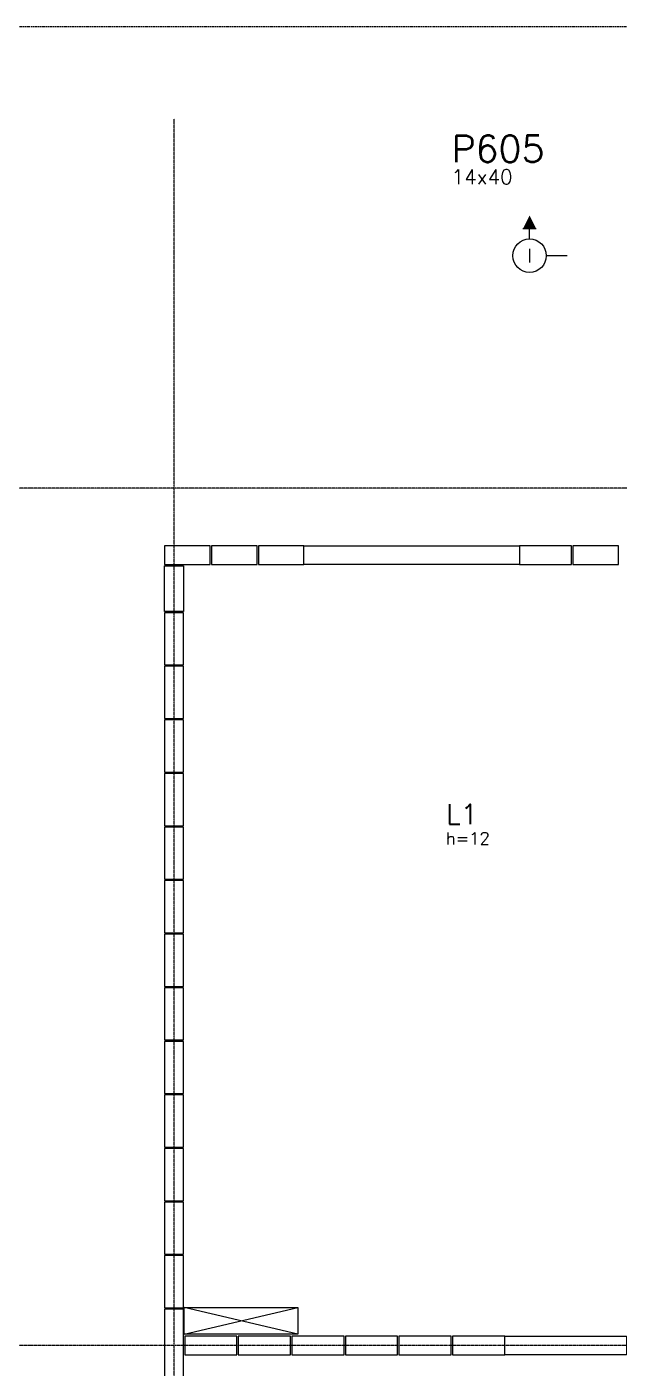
# Model space of a CAD drawing. Extents: x -856 to 20282, y 14720 to 28231.
# Drawn here: x 17509 to 17952, y 24378 to 25380 of the extents above; entities that cross this region are included whole.
import ezdxf
from ezdxf.enums import TextEntityAlignment as Align

# ---------------------------------------------------------------- set-up
doc = ezdxf.new("R2010")
doc.units = 0
doc.linetypes.add('AXES', pattern=[0.54, 0.3, -0.08, 0.08, -0.08])
doc.linetypes.add('Double dash', pattern=[55, 20, -5, 10, -5, 10, -5])
doc.layers.get('0').update_dxf_attribs({"linetype": 'CONTINUOUS'})
for name, color, linetype in [('EIXOS', 1, 'AXES'), ('L-D', 2, 'CONTINUOUS'), ('L-N', 4, 'CONTINUOUS'), ('Linha_media', 4, 'CONTINUOUS'), ('P-D', 2, 'CONTINUOUS'), ('PENA_1', 1, 'CONTINUOUS'), ('PENA_3', 3, 'CONTINUOUS'), ('PIL-N', 4, 'CONTINUOUS'), ('VIGA', 3, 'CONTINUOUS')]:
    doc.layers.add(name, color=color, linetype=linetype)
doc.layers.add('TLV-DVI-___-CNT', color=7, linetype='Double dash', lineweight=9)
doc.styles.add('ROMANS', font='ROMANS')
doc.styles.get("Standard").update_dxf_attribs({"font": 'ROMANS.SHX'})
doc.styles.add('Texto1', font='romans.shx', dxfattribs={"height": 9})

# ---------------------------------------------------------------- blocks, each defined once
blk = doc.blocks.new('Family - ___-2103959-PLANTA INFERIOR 2')
at = {"layer": 'TLV-DVI-___-CNT', "color": 1, "true_color": 0xff0000}
blk.add_line((-34123, 10030), (-48652, 10030), dxfattribs=at)
blk = doc.blocks.new('A$C8a1ee3b4')
at = {"layer": 'TLV-DVI-___-CNT', "color": 1, "true_color": 0xff0000, "xscale": 0.1, "yscale": 0.1, "zscale": 0.1}
blk.add_blockref('Family - ___-2103959-PLANTA INFERIOR 2', (4865.2, 1037.1), dxfattribs=at)
blk = doc.blocks.new('seção_esq')
at = {"layer": 'Linha_media'}
for p, q in [((1, 4), (-1, 4)), ((0, 2.5), (0, 4)), ((5.62, 0), (2.5, 0))]:
    blk.add_line(p, q, dxfattribs=at)
blk.add_circle((0, 0), 2.5, dxfattribs=at)
blk.add_solid([(1, 4), (0, 6), (-1, 4)], dxfattribs=at)
blk = doc.blocks.new('atrib_seção')
at = {"layer": 'Linha_media', "style": 'ROMANS'}
blk.add_attdef('X', text='', height=2, dxfattribs=at).set_placement((0, 0), align=Align.MIDDLE)
blk = doc.blocks.new('A$Cf9bf1722')
blk.add_lwpolyline([(14.5, -568.7), (99.5, -568.7), (99.5, -588.7), (14.5, -588.7)], close=True)
at = {"layer": 'PENA_1'}
for p, q in [((99.5, -588.7), (14.5, -568.7)), ((14.5, -588.7), (99.5, -568.7))]:
    blk.add_line(p, q, dxfattribs=at)

msp = doc.modelspace()

# ---------------------------------------------------------------- linework, layer by layer
for points in [[(17612.43, 24978.13), (17646.43, 24978.13), (17646.43, 24992.13), (17612.43, 24992.13), (17612.43, 24978.13)], [(17647.43, 24978.13), (17681.43, 24978.13), (17681.43, 24992.13), (17647.43, 24992.13), (17647.43, 24978.13)], [(17682.43, 24978.13), (17716.43, 24978.13), (17716.43, 24992.13), (17682.43, 24992.13), (17682.43, 24978.13)], [(17877.43, 24978.13), (17916.43, 24978.13), (17916.43, 24992.13), (17877.43, 24992.13), (17877.43, 24978.13)], [(17917.43, 24978.13), (17951.43, 24978.13), (17951.43, 24992.13), (17917.43, 24992.13), (17917.43, 24978.13)], [(17612.43, 24943.13), (17612.43, 24977.13), (17626.43, 24977.13), (17626.43, 24943.13), (17612.43, 24943.13)], [(17612.43, 24942.13), (17612.43, 24903.13), (17626.43, 24903.13), (17626.43, 24942.13), (17612.43, 24942.13)], [(17612.43, 24902.13), (17612.43, 24863.13), (17626.43, 24863.13), (17626.43, 24902.13), (17612.43, 24902.13)], [(17612.43, 24862.13), (17612.43, 24823.13), (17626.43, 24823.13), (17626.43, 24862.13), (17612.43, 24862.13)], [(17612.43, 24822.13), (17612.43, 24783.13), (17626.43, 24783.13), (17626.43, 24822.13), (17612.43, 24822.13)], [(17612.43, 24782.13), (17612.43, 24743.13), (17626.43, 24743.13), (17626.43, 24782.13), (17612.43, 24782.13)], [(17612.43, 24742.13), (17612.43, 24703.13), (17626.43, 24703.13), (17626.43, 24742.13), (17612.43, 24742.13)], [(17612.43, 24702.13), (17612.43, 24663.13), (17626.43, 24663.13), (17626.43, 24702.13), (17612.43, 24702.13)], [(17612.43, 24662.13), (17612.43, 24623.13), (17626.43, 24623.13), (17626.43, 24662.13), (17612.43, 24662.13)], [(17612.43, 24622.13), (17612.43, 24583.13), (17626.43, 24583.13), (17626.43, 24622.13), (17612.43, 24622.13)], [(17612.43, 24582.13), (17612.43, 24543.13), (17626.43, 24543.13), (17626.43, 24582.13), (17612.43, 24582.13)], [(17612.43, 24542.13), (17612.43, 24503.13), (17626.43, 24503.13), (17626.43, 24542.13), (17612.43, 24542.13)], [(17612.43, 24502.13), (17612.43, 24463.13), (17626.43, 24463.13), (17626.43, 24502.13), (17612.43, 24502.13)], [(17612.43, 24462.13), (17612.43, 24423.13), (17626.43, 24423.13), (17626.43, 24462.13), (17612.43, 24462.13)], [(17612.43, 24422.13), (17612.43, 24368.13), (17626.43, 24368.13), (17626.43, 24422.13), (17612.43, 24422.13)], [(17627.43, 24388.13), (17666.43, 24388.13), (17666.43, 24402.13), (17627.43, 24402.13), (17627.43, 24388.13)], [(17667.43, 24388.13), (17706.43, 24388.13), (17706.43, 24402.13), (17667.43, 24402.13), (17667.43, 24388.13)], [(17707.43, 24388.13), (17746.43, 24388.13), (17746.43, 24402.13), (17707.43, 24402.13), (17707.43, 24388.13)], [(17747.43, 24388.13), (17786.43, 24388.13), (17786.43, 24402.13), (17747.43, 24402.13), (17747.43, 24388.13)], [(17787.43, 24388.13), (17826.43, 24388.13), (17826.43, 24402.13), (17787.43, 24402.13), (17787.43, 24388.13)], [(17827.43, 24388.13), (17866.43, 24388.13), (17866.43, 24402.13), (17827.43, 24402.13), (17827.43, 24388.13)]]:
    msp.add_lwpolyline(points)
for points in [[(17716.43, 24992.13), (17877.43, 24992.13), (17877.43, 24978.13), (17716.43, 24978.13)], [(17866.43, 24402.13), (17957.43, 24402.13), (17957.43, 24388.13), (17866.43, 24388.13)]]:
    msp.add_lwpolyline(points, close=True)
at = {"layer": 'EIXOS', "color": 244, "true_color": 0x991b1e}
for p, q in [((17619.43, 23590.17), (17619.43, 25310.84)), ((20111.72, 25035.13), (17254.15, 25035.13)), ((20111.72, 24395.13), (17254.15, 24395.13))]:
    msp.add_line(p, q, dxfattribs=at)

# ---------------------------------------------------------------- block references
msp.add_blockref('A$Cf9bf1722', (17612.43, 24992.13))
at = {"layer": 'PENA_3', "xscale": 5, "yscale": 5, "zscale": 5}
msp.add_blockref('seção_esq', (17885, 25208.67), dxfattribs=at)
msp.add_blockref('atrib_seção', (17885, 25208.67), dxfattribs=at).add_auto_attribs({'X': 'I'})
at = {"layer": 'VIGA'}
msp.add_blockref('A$C8a1ee3b4', (16993.97, 23339.37), dxfattribs=at)

# ---------------------------------------------------------------- texts
at = {"layer": 'L-D', "style": 'Texto1'}
msp.add_text('h=12', height=9, dxfattribs=at).set_placement((17822.51, 24769.14))
at = {"layer": 'L-N'}
msp.add_text('L1', height=15, dxfattribs=at).set_placement((17822.51, 24784.14))
at = {"layer": 'P-D', "linetype": 'Continuous'}
msp.add_text('14x40', height=11, dxfattribs=at).set_placement((17826.68, 25261.95))
at = {"layer": 'PIL-N', "linetype": 'Continuous'}
msp.add_text('P605', height=20, dxfattribs=at).set_placement((17826.68, 25278.45))

doc.saveas('drawing.dxf')
